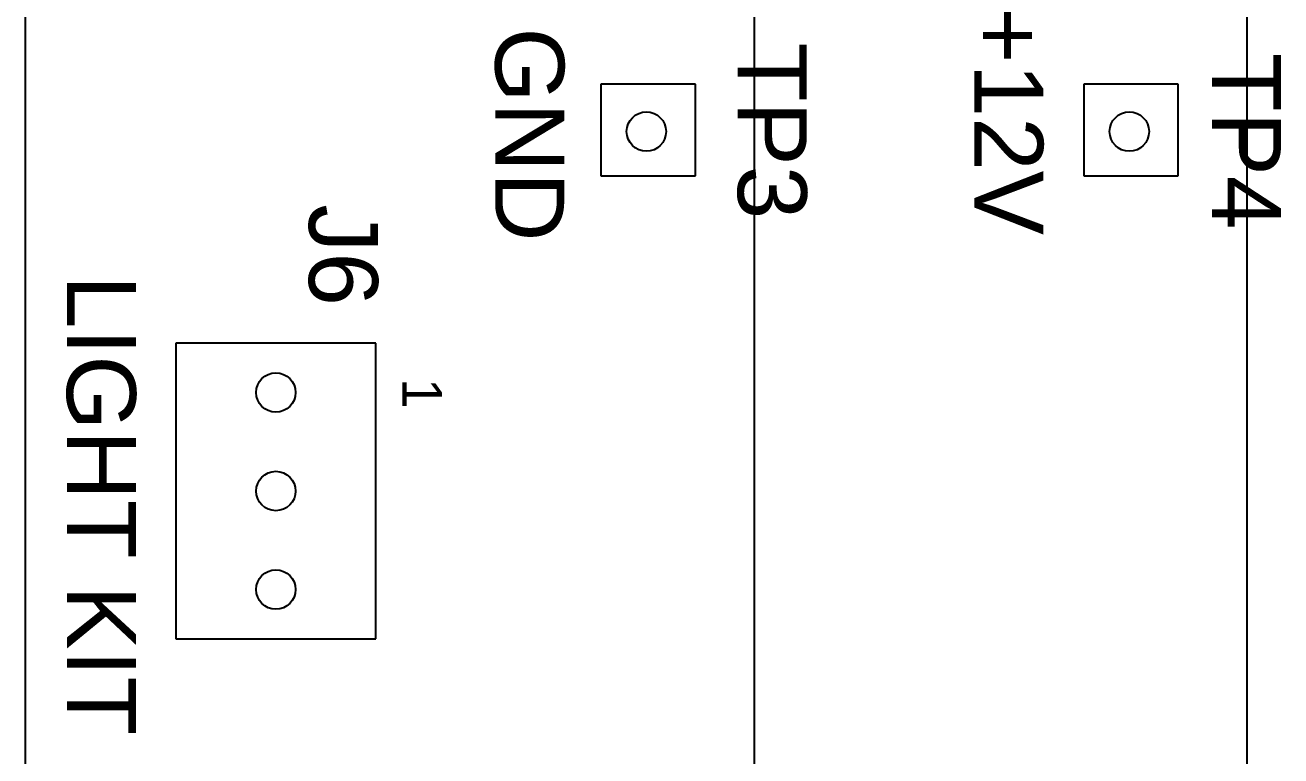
# Model space of a CAD drawing. Header units: inches. Extents: x 1.3 to 19.8, y 1.7 to 13.
# Drawn here: x 12.982 to 14.256, y 6.583 to 7.325 of the extents above; entities that cross this region are included whole.
import ezdxf

# ---------------------------------------------------------------- set-up
doc = ezdxf.new("R2010")
doc.units = ezdxf.units.IN
doc.header["$MEASUREMENT"] = 0
for name, color, linetype in [('45-1523-1', 80, 'Continuous'), ('Solenoid', 6, 'Continuous'), ('Text', 50, 'Continuous')]:
    doc.layers.add(name, color=color, linetype=linetype)
doc.styles.get("Standard").update_dxf_attribs({"font": 'arial.ttf'})

msp = doc.modelspace()

# ---------------------------------------------------------------- linework, layer by layer
at = {"layer": '45-1523-1'}
for p, q in [((12.9815, 11.0022), (12.9815, 3.2522)), ((13.5655, 7.2652), (13.5655, 7.1722)), ((13.6615, 7.2652), (13.5655, 7.2652)), ((13.6615, 7.1722), (13.6615, 7.2652)), ((14.0555, 7.2652), (14.0555, 7.1722)), ((14.1515, 7.2652), (14.0555, 7.2652)), ((14.1515, 7.1722), (14.1515, 7.2652)), ((13.5655, 7.1722), (13.6615, 7.1722)), ((14.0555, 7.1722), (14.1515, 7.1722)), ((13.1345, 7.0022), (13.1345, 6.7022)), ((13.3375, 7.0022), (13.1345, 7.0022)), ((13.3375, 6.7022), (13.3375, 7.0022)), ((13.1345, 6.7022), (13.3375, 6.7022))]:
    msp.add_line(p, q, dxfattribs=at)
for centre in [(13.6118, 7.217), (14.1018, 7.217), (13.236, 6.9522), (13.236, 6.8522), (13.236, 6.7522)]:
    msp.add_circle(centre, 0.02, dxfattribs=at)
at = {"layer": 'Solenoid'}
for p, q in [((13.7215, 7.2572), (13.7215, 8.5072)), ((14.2215, 7.2572), (14.2215, 8.5072)), ((13.7215, 4.2372), (13.7215, 7.2572)), ((14.2215, 4.2372), (14.2215, 7.2572))]:
    msp.add_line(p, q, dxfattribs=at)

# ---------------------------------------------------------------- texts
at = {"layer": 'Text'}
for s, height, p in [('+12V', 0.07, (13.9444, 7.3432)), ('GND', 0.07, (13.4585, 7.3227)), ('TP3', 0.07, (13.7046, 7.3073)), ('TP4', 0.07, (14.1856, 7.297)), ('J6', 0.07, (13.2695, 7.1433)), ('LIGHT KIT', 0.07, (13.0239, 7.0715)), ('1', 0.04, (13.3644, 6.9668))]:
    msp.add_text(s, height=height, rotation=270, dxfattribs=at).set_placement(p)

doc.saveas('drawing.dxf')
